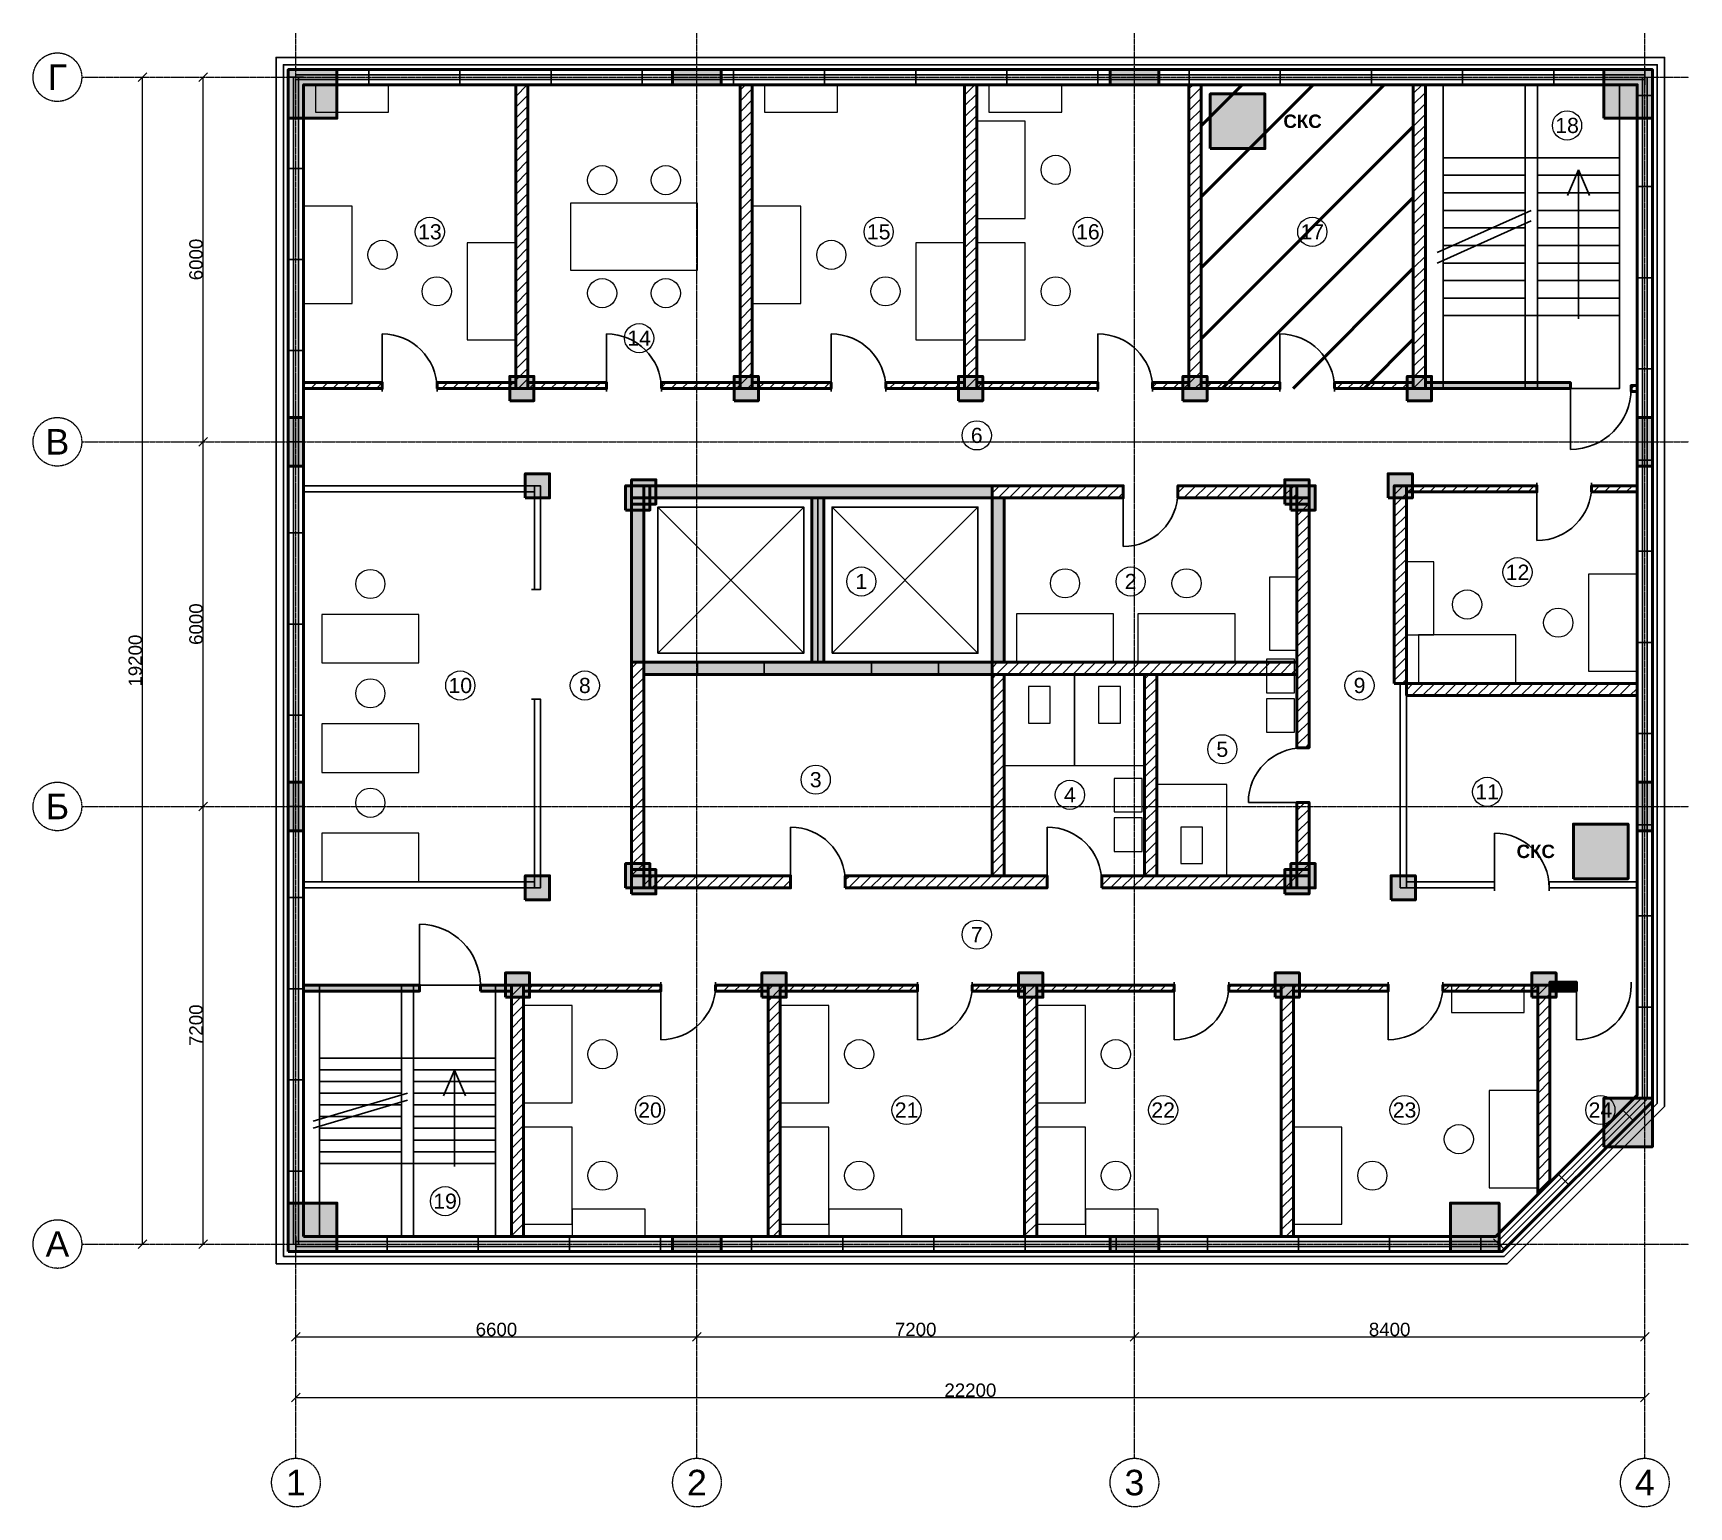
# Model space of a CAD drawing. Header units: millimetres. Extents: x -4325 to 22925, y -4325 to 19925.
import ezdxf
from ezdxf.enums import TextEntityAlignment as Align

# ---------------------------------------------------------------- set-up
doc = ezdxf.new("R2010")
doc.units = ezdxf.units.MM
doc.linetypes.add('CENTER2', pattern=[2.541, 1.587, -0.318, 0.318, -0.318])
for name, color, linetype, lineweight in [('A-ANNO-ROOM', 7, 'CONTINUOUS', 18), ('A-DIMS', 8, 'CONTINUOUS', 13), ('A-DOOR', 3, 'CONTINUOUS', 25), ('A-ELEV', 7, 'CONTINUOUS', 25), ('A-FACADE-PANEL', 8, 'CONTINUOUS', 25), ('A-FURN', 8, 'CONTINUOUS', 18), ('A-GLAZ-RIBBON', 5, 'CONTINUOUS', 25), ('A-GRID', 8, 'CENTER2', 13), ('A-HATCH', 9, 'CONTINUOUS', 9), ('A-OUTLINE', 7, 'CONTINUOUS', 50), ('A-SANI', 8, 'CONTINUOUS', 18), ('A-STAIR', 7, 'CONTINUOUS', 25), ('A-WALL-BLOCK', 9, 'CONTINUOUS', 50), ('A-WALL-GLASS', 4, 'CONTINUOUS', 25), ('A-WALL-RC', 7, 'CONTINUOUS', 50), ('E-SCS-RISER', 1, 'CONTINUOUS', 50), ('E-SERVER-ROOM', 1, 'CONTINUOUS', 50)]:
    doc.layers.add(name, color=color, linetype=linetype, lineweight=lineweight)
doc.styles.add('Arial-Bold', font='arialbd.ttf')
doc.styles.get("Standard").update_dxf_attribs({"font": 'arial.ttf'})

msp = doc.modelspace()

# ---------------------------------------------------------------- hatches: boundary and pattern name
at = {"layer": 'A-HATCH'}
h = msp.add_hatch(dxfattribs=at)
h.set_pattern_fill('ANSI31', scale=40)
h.paths.add_polyline_path([(3618, 14076), (3818, 14076), (3818, 19075), (3818, 19075), (3618, 19075), (3618, 19075)])
h = msp.add_hatch(dxfattribs=at)
h.set_pattern_fill('ANSI31', scale=40)
h.paths.add_polyline_path([(7311, 14076), (7511, 14076), (7511, 19075), (7511, 19075), (7311, 19075), (7311, 19075)])
h = msp.add_hatch(dxfattribs=at)
h.set_pattern_fill('ANSI31', scale=40)
h.paths.add_polyline_path([(11004, 14076), (11204, 14076), (11204, 19075), (11204, 19075), (11004, 19075), (11004, 19075)])
h = msp.add_hatch(dxfattribs=at)
h.set_pattern_fill('ANSI31', scale=40)
h.paths.add_polyline_path([(14697, 14076), (14897, 14076), (14897, 19075), (14897, 19075), (14697, 19075), (14697, 19075)])
h = msp.add_hatch(dxfattribs=at)
h.set_pattern_fill('ANSI31', scale=40)
h.paths.add_polyline_path([(18390, 14076), (18590, 14076), (18590, 19075), (18590, 19075), (18390, 19075), (18390, 19075)])
h = msp.add_hatch(dxfattribs=at)
h.set_pattern_fill('ANSI31', scale=40)
h.paths.add_polyline_path([(125, 14076), (125, 14076), (1422, 14076), (1422, 14176), (125, 14176), (125, 14176)])
h = msp.add_hatch(dxfattribs=at)
h.set_pattern_fill('ANSI31', scale=40)
h.paths.add_polyline_path([(2322, 14076), (3618, 14076), (3618, 14176), (2322, 14176)])
h = msp.add_hatch(dxfattribs=at)
h.set_pattern_fill('ANSI31', scale=40)
h.paths.add_polyline_path([(3818, 14076), (5114, 14076), (5114, 14176), (3818, 14176)])
h = msp.add_hatch(dxfattribs=at)
h.set_pattern_fill('ANSI31', scale=40)
h.paths.add_polyline_path([(6014, 14076), (7311, 14076), (7311, 14176), (6014, 14176)])
h = msp.add_hatch(dxfattribs=at)
h.set_pattern_fill('ANSI31', scale=40)
h.paths.add_polyline_path([(7511, 14076), (8808, 14076), (8808, 14176), (7511, 14176)])
h = msp.add_hatch(dxfattribs=at)
h.set_pattern_fill('ANSI31', scale=40)
h.paths.add_polyline_path([(9708, 14076), (11004, 14076), (11004, 14176), (9708, 14176)])
h = msp.add_hatch(dxfattribs=at)
h.set_pattern_fill('ANSI31', scale=40)
h.paths.add_polyline_path([(11204, 14076), (13200, 14076), (13200, 14176), (11204, 14176)])
h = msp.add_hatch(dxfattribs=at)
h.set_pattern_fill('ANSI31', scale=40)
h.paths.add_polyline_path([(14100, 14076), (14697, 14076), (14697, 14176), (14100, 14176)])
h = msp.add_hatch(dxfattribs=at)
h.set_pattern_fill('ANSI31', scale=40)
h.paths.add_polyline_path([(14897, 14076), (16194, 14076), (16194, 14176), (14897, 14176)])
h = msp.add_hatch(dxfattribs=at)
h.set_pattern_fill('ANSI31', scale=40)
h.paths.add_polyline_path([(17094, 14076), (18390, 14076), (18390, 14176), (17094, 14176)])
h = msp.add_hatch(dxfattribs=at)
h.set_pattern_fill('ANSI31', scale=40)
h.paths.add_polyline_path([(21975, 14026), (22075, 14026), (22075, 14026), (22075, 14126), (22075, 14126), (21975, 14126)])
h = msp.add_hatch(dxfattribs=at)
h.set_pattern_fill('ANSI31', scale=40)
h.paths.add_polyline_path([(11458, 12276), (13616, 12276), (13616, 12476), (11458, 12476)])
h = msp.add_hatch(dxfattribs=at)
h.set_pattern_fill('ANSI31', scale=40)
h.paths.add_polyline_path([(14516, 12276), (16475, 12276), (16475, 12476), (14516, 12476)])
h = msp.add_hatch(dxfattribs=at)
h.set_pattern_fill('ANSI31', scale=40)
h.paths.add_polyline_path([(16475, 8166), (16675, 8166), (16675, 12276), (16475, 12276)])
h = msp.add_hatch(dxfattribs=at)
h.set_pattern_fill('ANSI31', scale=40)
h.paths.add_polyline_path([(18075, 9224), (18275, 9224), (18275, 12476), (18075, 12476)])
h = msp.add_hatch(dxfattribs=at)
h.set_pattern_fill('ANSI31', scale=40)
h.paths.add_polyline_path([(18275, 12376), (20425, 12376), (20425, 12476), (18275, 12476)])
h = msp.add_hatch(dxfattribs=at)
h.set_pattern_fill('ANSI31', scale=40)
h.paths.add_polyline_path([(21325, 12376), (22075, 12376), (22075, 12376), (22075, 12476), (22075, 12476), (21325, 12476)])
h = msp.add_hatch(dxfattribs=at)
h.set_pattern_fill('ANSI31', scale=40)
h.paths.add_polyline_path([(5525, 6061), (5725, 6061), (5725, 9572), (5525, 9572)])
h = msp.add_hatch(dxfattribs=at)
h.set_pattern_fill('ANSI31', scale=40)
h.paths.add_polyline_path([(11458, 9372), (16475, 9372), (16475, 9572), (11458, 9572)])
h = msp.add_hatch(dxfattribs=at)
h.set_pattern_fill('ANSI31', scale=40)
h.paths.add_polyline_path([(11458, 6061), (11658, 6061), (11658, 9372), (11458, 9372)])
h = msp.add_hatch(dxfattribs=at)
h.set_pattern_fill('ANSI31', scale=40)
h.paths.add_polyline_path([(13966, 6061), (14166, 6061), (14166, 9372), (13966, 9372)])
h = msp.add_hatch(dxfattribs=at)
h.set_pattern_fill('ANSI31', scale=40)
h.paths.add_polyline_path([(18275, 9024), (22075, 9024), (22075, 9024), (22075, 9224), (22075, 9224), (18275, 9224)])
h = msp.add_hatch(dxfattribs=at)
h.set_pattern_fill('ANSI31', scale=40)
h.paths.add_polyline_path([(16475, 6061), (16675, 6061), (16675, 7266), (16475, 7266)])
h = msp.add_hatch(dxfattribs=at)
h.set_pattern_fill('ANSI31', scale=40)
h.paths.add_polyline_path([(5725, 5861), (8142, 5861), (8142, 6061), (5725, 6061)])
h = msp.add_hatch(dxfattribs=at)
h.set_pattern_fill('ANSI31', scale=40)
h.paths.add_polyline_path([(9042, 5861), (12362, 5861), (12362, 6061), (9042, 6061)])
h = msp.add_hatch(dxfattribs=at)
h.set_pattern_fill('ANSI31', scale=40)
h.paths.add_polyline_path([(13262, 5861), (16475, 5861), (16475, 6061), (13262, 6061)])
h = msp.add_hatch(dxfattribs=at)
h.set_pattern_fill('ANSI31', scale=40)
h.paths.add_polyline_path([(3547, 125), (3747, 125), (3747, 125), (3747, 4261), (3547, 4261), (3547, 125)])
h = msp.add_hatch(dxfattribs=at)
h.set_pattern_fill('ANSI31', scale=40)
h.paths.add_polyline_path([(3747, 4161), (6008, 4161), (6008, 4261), (3747, 4261)])
h = msp.add_hatch(dxfattribs=at)
h.set_pattern_fill('ANSI31', scale=40)
h.paths.add_polyline_path([(6908, 4161), (7770, 4161), (7770, 4261), (6908, 4261)])
h = msp.add_hatch(dxfattribs=at)
h.set_pattern_fill('ANSI31', scale=40)
h.paths.add_polyline_path([(7770, 125), (7970, 125), (7970, 125), (7970, 4261), (7770, 4261), (7770, 125)])
h = msp.add_hatch(dxfattribs=at)
h.set_pattern_fill('ANSI31', scale=40)
h.paths.add_polyline_path([(7970, 4161), (10232, 4161), (10232, 4261), (7970, 4261)])
h = msp.add_hatch(dxfattribs=at)
h.set_pattern_fill('ANSI31', scale=40)
h.paths.add_polyline_path([(11132, 4161), (11993, 4161), (11993, 4261), (11132, 4261)])
h = msp.add_hatch(dxfattribs=at)
h.set_pattern_fill('ANSI31', scale=40)
h.paths.add_polyline_path([(11993, 125), (12193, 125), (12193, 125), (12193, 4261), (11993, 4261), (11993, 125)])
h = msp.add_hatch(dxfattribs=at)
h.set_pattern_fill('ANSI31', scale=40)
h.paths.add_polyline_path([(12193, 4161), (14454, 4161), (14454, 4261), (12193, 4261)])
h = msp.add_hatch(dxfattribs=at)
h.set_pattern_fill('ANSI31', scale=40)
h.paths.add_polyline_path([(15354, 4161), (16216, 4161), (16216, 4261), (15354, 4261)])
h = msp.add_hatch(dxfattribs=at)
h.set_pattern_fill('ANSI31', scale=40)
h.paths.add_polyline_path([(16216, 125), (16416, 125), (16416, 125), (16416, 4261), (16216, 4261), (16216, 125)])
h = msp.add_hatch(dxfattribs=at)
h.set_pattern_fill('ANSI31', scale=40)
h.paths.add_polyline_path([(16416, 4161), (17978, 4161), (17978, 4261), (16416, 4261)])
h = msp.add_hatch(dxfattribs=at)
h.set_pattern_fill('ANSI31', scale=40)
h.paths.add_polyline_path([(18878, 4161), (20439, 4161), (20439, 4261), (18878, 4261)])
h = msp.add_hatch(dxfattribs=at)
h.set_pattern_fill('ANSI31', scale=40)
h.paths.add_polyline_path([(20639, 1016), (20639, 4261), (20439, 4261), (20439, 816)])
h = msp.add_hatch(dxfattribs=at)
h.set_pattern_fill('ANSI31', scale=40)
h.paths.add_polyline_path([(20639, 4211), (21075, 4211), (21075, 4311), (20639, 4311)])
h = msp.add_hatch(dxfattribs=at)
h.set_pattern_fill('ANSI31', scale=40)
h.paths.add_polyline_path([(20639, 4161), (21075, 4161), (21075, 4261), (20639, 4261)])
at = {"layer": 'A-WALL-RC'}
h = msp.add_hatch(color=7, dxfattribs=at)
h.dxf.hatch_style = 1
h.paths.add_polyline_path([(-125, 18525), (675, 18525), (675, 19325), (-125, 19325)])
h = msp.add_hatch(color=7, dxfattribs=at)
h.dxf.hatch_style = 1
h.paths.add_polyline_path([(6200, 19075), (7000, 19075), (7000, 19325), (6200, 19325)])
h = msp.add_hatch(color=7, dxfattribs=at)
h.dxf.hatch_style = 1
h.paths.add_polyline_path([(13400, 19075), (14200, 19075), (14200, 19325), (13400, 19325)])
h = msp.add_hatch(color=7, dxfattribs=at)
h.dxf.hatch_style = 1
h.paths.add_polyline_path([(21525, 18525), (22325, 18525), (22325, 19325), (21525, 19325)])
h = msp.add_hatch(color=7, dxfattribs=at)
h.dxf.hatch_style = 1
h.paths.add_polyline_path([(3518, 13876), (3918, 13876), (3918, 14276), (3518, 14276)])
h = msp.add_hatch(color=7, dxfattribs=at)
h.dxf.hatch_style = 1
h.paths.add_polyline_path([(7211, 13876), (7611, 13876), (7611, 14276), (7211, 14276)])
h = msp.add_hatch(color=7, dxfattribs=at)
h.dxf.hatch_style = 1
h.paths.add_polyline_path([(10904, 13876), (11304, 13876), (11304, 14276), (10904, 14276)])
h = msp.add_hatch(color=7, dxfattribs=at)
h.dxf.hatch_style = 1
h.paths.add_polyline_path([(14597, 13876), (14997, 13876), (14997, 14276), (14597, 14276)])
h = msp.add_hatch(color=7, dxfattribs=at)
h.dxf.hatch_style = 1
h.paths.add_polyline_path([(18290, 13876), (18690, 13876), (18690, 14276), (18290, 14276)])
h = msp.add_hatch(color=7, dxfattribs=at)
h.dxf.hatch_style = 1
h.paths.add_polyline_path([(18590, 14076), (20975, 14076), (20975, 14176), (18590, 14176)])
h = msp.add_hatch(color=7, dxfattribs=at)
h.dxf.hatch_style = 1
h.paths.add_polyline_path([(-125, 12800), (125, 12800), (125, 13600), (-125, 13600)])
h = msp.add_hatch(color=7, dxfattribs=at)
h.dxf.hatch_style = 1
h.paths.add_polyline_path([(22075, 12800), (22325, 12800), (22325, 13600), (22075, 13600)])
h = msp.add_hatch(color=7, dxfattribs=at)
h.dxf.hatch_style = 1
h.paths.add_polyline_path([(3775, 12276), (4175, 12276), (4175, 12676), (3775, 12676)])
h = msp.add_hatch(color=7, dxfattribs=at)
h.dxf.hatch_style = 1
h.paths.add_polyline_path([(5525, 12176), (5925, 12176), (5925, 12576), (5525, 12576)])
h = msp.add_hatch(color=7, dxfattribs=at)
h.dxf.hatch_style = 1
h.paths.add_polyline_path([(16275, 12176), (16675, 12176), (16675, 12576), (16275, 12576)])
h = msp.add_hatch(color=7, dxfattribs=at)
h.dxf.hatch_style = 1
h.paths.add_polyline_path([(17975, 12276), (18375, 12276), (18375, 12676), (17975, 12676)])
h = msp.add_hatch(color=7, dxfattribs=at)
h.dxf.hatch_style = 1
h.paths.add_polyline_path([(5425, 12076), (5825, 12076), (5825, 12476), (5425, 12476)])
h = msp.add_hatch(color=7, dxfattribs=at)
h.dxf.hatch_style = 1
h.paths.add_polyline_path([(5525, 9572), (5725, 9572), (5725, 12276), (5525, 12276)])
h = msp.add_hatch(color=7, dxfattribs=at)
h.dxf.hatch_style = 1
h.paths.add_polyline_path([(5725, 12276), (11458, 12276), (11458, 12476), (5725, 12476)])
h = msp.add_hatch(color=7, dxfattribs=at)
h.dxf.hatch_style = 1
h.paths.add_polyline_path([(8491, 9572), (8691, 9572), (8691, 12276), (8491, 12276)])
h = msp.add_hatch(color=7, dxfattribs=at)
h.dxf.hatch_style = 1
h.paths.add_polyline_path([(11458, 9572), (11658, 9572), (11658, 12276), (11458, 12276)])
h = msp.add_hatch(color=7, dxfattribs=at)
h.dxf.hatch_style = 1
h.paths.add_polyline_path([(16375, 12076), (16775, 12076), (16775, 12476), (16375, 12476)])
h = msp.add_hatch(color=7, dxfattribs=at)
h.dxf.hatch_style = 1
h.paths.add_polyline_path([(5725, 9372), (11458, 9372), (11458, 9572), (5725, 9572)])
h = msp.add_hatch(color=7, dxfattribs=at)
h.dxf.hatch_style = 1
h.paths.add_polyline_path([(-125, 6800), (125, 6800), (125, 7600), (-125, 7600)])
h = msp.add_hatch(color=7, dxfattribs=at)
h.dxf.hatch_style = 1
h.paths.add_polyline_path([(22075, 6800), (22325, 6800), (22325, 7600), (22075, 7600)])
h = msp.add_hatch(color=7, dxfattribs=at)
h.dxf.hatch_style = 1
h.paths.add_polyline_path([(3775, 5661), (4175, 5661), (4175, 6061), (3775, 6061)])
h = msp.add_hatch(color=7, dxfattribs=at)
h.dxf.hatch_style = 1
h.paths.add_polyline_path([(5425, 5861), (5825, 5861), (5825, 6261), (5425, 6261)])
h = msp.add_hatch(color=7, dxfattribs=at)
h.dxf.hatch_style = 1
h.paths.add_polyline_path([(5525, 5761), (5925, 5761), (5925, 6161), (5525, 6161)])
h = msp.add_hatch(color=7, dxfattribs=at)
h.dxf.hatch_style = 1
h.paths.add_polyline_path([(16275, 5761), (16675, 5761), (16675, 6161), (16275, 6161)])
h = msp.add_hatch(color=7, dxfattribs=at)
h.dxf.hatch_style = 1
h.paths.add_polyline_path([(16375, 5861), (16775, 5861), (16775, 6261), (16375, 6261)])
h = msp.add_hatch(color=7, dxfattribs=at)
h.dxf.hatch_style = 1
h.paths.add_polyline_path([(18025, 5661), (18425, 5661), (18425, 6061), (18025, 6061)])
h = msp.add_hatch(color=7, dxfattribs=at)
h.dxf.hatch_style = 1
h.paths.add_polyline_path([(3447, 4061), (3847, 4061), (3847, 4461), (3447, 4461)])
h = msp.add_hatch(color=7, dxfattribs=at)
h.dxf.hatch_style = 1
h.paths.add_polyline_path([(7670, 4061), (8070, 4061), (8070, 4461), (7670, 4461)])
h = msp.add_hatch(color=7, dxfattribs=at)
h.dxf.hatch_style = 1
h.paths.add_polyline_path([(11893, 4061), (12293, 4061), (12293, 4461), (11893, 4461)])
h = msp.add_hatch(color=7, dxfattribs=at)
h.dxf.hatch_style = 1
h.paths.add_polyline_path([(16116, 4061), (16516, 4061), (16516, 4461), (16116, 4461)])
h = msp.add_hatch(color=7, dxfattribs=at)
h.dxf.hatch_style = 1
h.paths.add_polyline_path([(20339, 4061), (20739, 4061), (20739, 4461), (20339, 4461)])
h = msp.add_hatch(color=7, dxfattribs=at)
h.dxf.hatch_style = 1
h.paths.add_polyline_path([(125, 4161), (125, 4161), (2036, 4161), (2036, 4261), (125, 4261), (125, 4261)])
h = msp.add_hatch(color=7, dxfattribs=at)
h.dxf.hatch_style = 1
h.paths.add_polyline_path([(3036, 4161), (3547, 4161), (3547, 4261), (3036, 4261)])
h = msp.add_hatch(color=7, dxfattribs=at)
h.dxf.hatch_style = 1
h.paths.add_polyline_path([(21525, 1600), (22325, 1600), (22325, 2400), (21525, 2400)])
h = msp.add_hatch(color=7, dxfattribs=at)
h.dxf.hatch_style = 1
h.paths.add_polyline_path([(-125, -125), (675, -125), (675, 675), (-125, 675)])
h = msp.add_hatch(color=7, dxfattribs=at)
h.dxf.hatch_style = 1
h.paths.add_polyline_path([(19000, -125), (19800, -125), (19800, 675), (19000, 675)])
h = msp.add_hatch(color=7, dxfattribs=at)
h.dxf.hatch_style = 1
h.paths.add_polyline_path([(6200, -125), (7000, -125), (7000, 125), (6200, 125)])
h = msp.add_hatch(color=7, dxfattribs=at)
h.dxf.hatch_style = 1
h.paths.add_polyline_path([(13400, -125), (14200, -125), (14200, 125), (13400, 125)])
at = {"layer": 'E-SCS-RISER'}
h = msp.add_hatch(color=7, dxfattribs=at)
h.dxf.hatch_style = 1
h.paths.add_polyline_path([(15047, 18025), (15947, 18025), (15947, 18925), (15047, 18925)])
h = msp.add_hatch(color=7, dxfattribs=at)
h.dxf.hatch_style = 1
h.paths.add_polyline_path([(21025, 6011), (21925, 6011), (21925, 6911), (21025, 6911)])
at = {"layer": 'E-SERVER-ROOM'}
h = msp.add_hatch(dxfattribs=at)
h.set_pattern_fill('ANSI31', scale=260)
h.paths.add_polyline_path([(14897, 14076), (18390, 14076), (18390, 19075), (14897, 19075)])

# ---------------------------------------------------------------- linework, layer by layer
at = {"layer": 'A-ANNO-ROOM'}
for centre in [(20920, 18406), (2205, 16656), (9591, 16656), (13034, 16656), (16727, 16656), (5648, 14906), (11205, 13306), (20105, 11054), (9305, 10902), (13738, 10902), (2705, 9191), (4755, 9191), (17505, 9191), (15246, 8141), (8555, 7641), (12738, 7391), (19605, 7441), (11205, 5091), (5827, 2205), (10050, 2205), (14273, 2205), (18246, 2205), (21469, 2205), (2455, 705)]:
    msp.add_circle(centre, 240, dxfattribs=at)
at = {"layer": 'A-DIMS'}
for p, q in [((-2596, 19129), (-2454, 19271)), ((-2525, 0), (-2525, 19200)), ((-1596, 19129), (-1454, 19271)), ((-1525, 13200), (-1525, 19200)), ((-1596, 13129), (-1454, 13271)), ((-1596, 13129), (-1454, 13271)), ((-1525, 7200), (-1525, 13200)), ((-1596, 7129), (-1454, 7271)), ((-1596, 7129), (-1454, 7271)), ((-1525, 0), (-1525, 7200)), ((-2596, -71), (-2454, 71)), ((-1596, -71), (-1454, 71)), ((-71, -1596), (71, -1454)), ((0, -1525), (6600, -1525)), ((6529, -1596), (6671, -1454)), ((6529, -1596), (6671, -1454)), ((6600, -1525), (13800, -1525)), ((13729, -1596), (13871, -1454)), ((13729, -1596), (13871, -1454)), ((13800, -1525), (22200, -1525)), ((22129, -1596), (22271, -1454)), ((-71, -2596), (71, -2454)), ((0, -2525), (22200, -2525)), ((22129, -2596), (22271, -2454))]:
    msp.add_line(p, q, dxfattribs=at)
at = {"layer": 'A-DOOR'}
for p, q in [((1422, 14076), (1422, 14976)), ((5114, 14076), (5114, 14976)), ((8808, 14076), (8808, 14976)), ((13200, 14076), (13200, 14976)), ((16194, 14076), (16194, 14976)), ((1422, 14026), (1422, 14126)), ((2322, 14026), (2322, 14126)), ((5114, 14026), (5114, 14126)), ((6014, 14026), (6014, 14126)), ((8808, 14026), (8808, 14126)), ((9708, 14026), (9708, 14126)), ((13200, 14026), (13200, 14126)), ((14100, 14026), (14100, 14126)), ((16194, 14026), (16194, 14126)), ((17094, 14026), (17094, 14126)), ((20975, 14026), (20975, 14126)), ((20975, 14076), (20975, 13076)), ((21975, 14026), (21975, 14126)), ((13616, 12276), (13616, 12476)), ((13616, 12376), (13616, 11476)), ((14516, 12276), (14516, 12476)), ((20425, 12426), (20425, 12526)), ((20425, 12476), (20425, 11576)), ((21325, 12426), (21325, 12526)), ((3875, 10768), (3975, 10768)), ((6608, 9372), (6608, 9572)), ((7708, 9372), (7708, 9572)), ((9475, 9372), (9475, 9572)), ((10575, 9372), (10575, 9572)), ((3875, 8968), (3975, 8968)), ((16475, 8166), (16675, 8166)), ((16575, 7266), (15675, 7266)), ((16475, 7266), (16675, 7266)), ((8142, 5961), (8142, 6861)), ((12362, 5961), (12362, 6861)), ((19725, 5861), (19725, 6761)), ((8142, 5861), (8142, 6061)), ((9042, 5861), (9042, 6061)), ((12362, 5861), (12362, 6061)), ((13262, 5861), (13262, 6061)), ((19725, 5811), (19725, 5911)), ((20625, 5811), (20625, 5911)), ((2036, 4261), (2036, 5261)), ((2036, 4211), (2036, 4311)), ((3036, 4211), (3036, 4311)), ((6008, 4211), (6008, 4311)), ((6008, 4261), (6008, 3361)), ((6908, 4211), (6908, 4311)), ((10232, 4211), (10232, 4311)), ((10232, 4261), (10232, 3361)), ((11132, 4211), (11132, 4311)), ((14454, 4211), (14454, 4311)), ((14454, 4261), (14454, 3361)), ((15354, 4211), (15354, 4311)), ((17978, 4211), (17978, 4311)), ((17978, 4261), (17978, 3361)), ((18878, 4211), (18878, 4311)), ((21075, 4211), (21075, 4311)), ((21075, 4261), (21075, 3361)), ((21975, 4211), (21975, 4311))]:
    msp.add_line(p, q, dxfattribs=at)
for centre, radius, start, end in [((1422, 14076), 900, 0, 90), ((5114, 14076), 900, 0, 90), ((8808, 14076), 900, 0, 90), ((13200, 14076), 900, 0, 90), ((16194, 14076), 900, 0, 90), ((20975, 14076), 1000, -90, 0), ((13616, 12376), 900, -90, 0), ((20425, 12476), 900, -90, 0), ((16575, 7266), 900, 90, 180), ((8142, 5961), 900, 0, 90), ((12362, 5961), 900, 0, 90), ((19725, 5861), 900, 0, 90), ((2036, 4261), 1000, 0, 90), ((6008, 4261), 900, -90, 0), ((10232, 4261), 900, -90, 0), ((14454, 4261), 900, -90, 0), ((17978, 4261), 900, -90, 0), ((21075, 4261), 900, -90, 0)]:
    msp.add_arc(centre, radius, start, end, dxfattribs=at)
at = {"layer": 'A-ELEV'}
for p, q in [((8592, 9572), (8592, 12276)), ((5958, 9722), (8358, 12126)), ((5958, 12126), (8358, 9722)), ((8825, 9722), (11225, 12126)), ((8825, 12126), (11225, 9722))]:
    msp.add_line(p, q, dxfattribs=at)
for points in [[(5958, 9722), (8358, 9722), (8358, 12126), (5958, 12126)], [(8825, 9722), (11225, 9722), (11225, 12126), (8825, 12126)]]:
    msp.add_lwpolyline(points, close=True, dxfattribs=at)
at = {"layer": 'A-FACADE-PANEL'}
for points in [[(-325, -325), (19935, -325), (22525, 2265), (22525, 19525), (-325, 19525)], [(-205, -205), (19885, -205), (22405, 2315), (22405, 19405), (-205, 19405)]]:
    msp.add_lwpolyline(points, close=True, dxfattribs=at)
at = {"layer": 'A-FURN'}
for points in [[(325, 18625), (1525, 18625), (1525, 19075), (325, 19075)], [(7711, 18625), (8911, 18625), (8911, 19075), (7711, 19075)], [(11404, 18625), (12604, 18625), (12604, 19075), (11404, 19075)], [(11204, 16876), (12004, 16876), (12004, 18476), (11204, 18476)], [(125, 15476), (925, 15476), (925, 17076), (125, 17076)], [(4518, 16026), (6611, 16026), (6611, 17126), (4518, 17126)], [(7511, 15476), (8311, 15476), (8311, 17076), (7511, 17076)], [(2818, 14876), (3618, 14876), (3618, 16476), (2818, 16476)], [(10204, 14876), (11004, 14876), (11004, 16476), (10204, 16476)], [(11204, 14876), (12004, 14876), (12004, 16476), (11204, 16476)], [(18275, 10024), (18725, 10024), (18725, 11224), (18275, 11224)], [(16025, 9772), (16475, 9772), (16475, 10972), (16025, 10972)], [(21275, 9424), (22075, 9424), (22075, 11024), (21275, 11024)], [(425, 9561), (2025, 9561), (2025, 10361), (425, 10361)], [(11858, 9572), (13458, 9572), (13458, 10372), (11858, 10372)], [(13858, 9572), (15458, 9572), (15458, 10372), (13858, 10372)], [(18475, 9224), (20075, 9224), (20075, 10024), (18475, 10024)], [(425, 7761), (2025, 7761), (2025, 8561), (425, 8561)], [(425, 5961), (2025, 5961), (2025, 6761), (425, 6761)], [(19016, 3811), (20216, 3811), (20216, 4261), (19016, 4261)], [(3747, 2325), (4547, 2325), (4547, 3925), (3747, 3925)], [(7970, 2325), (8770, 2325), (8770, 3925), (7970, 3925)], [(12193, 2325), (12993, 2325), (12993, 3925), (12193, 3925)], [(19639, 925), (20439, 925), (20439, 2525), (19639, 2525)], [(3747, 325), (4547, 325), (4547, 1925), (3747, 1925)], [(7970, 325), (8770, 325), (8770, 1925), (7970, 1925)], [(12193, 325), (12993, 325), (12993, 1925), (12193, 1925)], [(16416, 325), (17216, 325), (17216, 1925), (16416, 1925)], [(4547, 125), (5747, 125), (5747, 575), (4547, 575)], [(8770, 125), (9970, 125), (9970, 575), (8770, 575)], [(12993, 125), (14193, 125), (14193, 575), (12993, 575)]]:
    msp.add_lwpolyline(points, close=True, dxfattribs=at)
for centre in [(5041, 17506), (6088, 17506), (12504, 17676), (1425, 16276), (8811, 16276), (2318, 15676), (5041, 15646), (6088, 15646), (9704, 15676), (12504, 15676), (1225, 10861), (12658, 10872), (14658, 10872), (19275, 10524), (20775, 10224), (1225, 9061), (1225, 7261), (5047, 3125), (9270, 3125), (13493, 3125), (19139, 1725), (5047, 1125), (9270, 1125), (13493, 1125), (17716, 1125)]:
    msp.add_circle(centre, 240, dxfattribs=at)
at = {"layer": 'A-GLAZ-RIBBON'}
for p, q in [((125, 19200), (-125, 19200)), ((-40, 19200), (-40, 0)), ((22200, 19240), (0, 19240)), ((22200, 19160), (0, 19160)), ((40, 19200), (40, 0)), ((1200, 19075), (1200, 19325)), ((2700, 19075), (2700, 19325)), ((4200, 19075), (4200, 19325)), ((5700, 19075), (5700, 19325)), ((7200, 19075), (7200, 19325)), ((8700, 19075), (8700, 19325)), ((10200, 19075), (10200, 19325)), ((11700, 19075), (11700, 19325)), ((13200, 19075), (13200, 19325)), ((14700, 19075), (14700, 19325)), ((16200, 19075), (16200, 19325)), ((17700, 19075), (17700, 19325)), ((19200, 19075), (19200, 19325)), ((20700, 19075), (20700, 19325)), ((22160, 2400), (22160, 19200)), ((22200, 19075), (22200, 19325)), ((22240, 2400), (22240, 19200)), ((22075, 18900), (22325, 18900)), ((125, 17700), (-125, 17700)), ((22075, 17400), (22325, 17400)), ((125, 16200), (-125, 16200)), ((22075, 15900), (22325, 15900)), ((125, 14700), (-125, 14700)), ((22075, 14400), (22325, 14400)), ((125, 13200), (-125, 13200)), ((22075, 12900), (22325, 12900)), ((125, 11700), (-125, 11700)), ((22075, 11400), (22325, 11400)), ((125, 10200), (-125, 10200)), ((22075, 9900), (22325, 9900)), ((125, 8700), (-125, 8700)), ((22075, 8400), (22325, 8400)), ((125, 7200), (-125, 7200)), ((22075, 6900), (22325, 6900)), ((125, 5700), (-125, 5700)), ((22075, 5400), (22325, 5400)), ((125, 4200), (-125, 4200)), ((22075, 3900), (22325, 3900)), ((125, 2700), (-125, 2700)), ((19772, 28), (22172, 2428)), ((19828, -28), (22228, 2372)), ((21833, 2210), (22010, 2033)), ((22075, 2400), (22325, 2400)), ((125, 1200), (-125, 1200)), ((20772, 1149), (20949, 972)), ((0, 125), (0, -125)), ((0, 40), (19800, 40)), ((1500, 125), (1500, -125)), ((3000, 125), (3000, -125)), ((4500, 125), (4500, -125)), ((6000, 125), (6000, -125)), ((7500, 125), (7500, -125)), ((9000, 125), (9000, -125)), ((10500, 125), (10500, -125)), ((12000, 125), (12000, -125)), ((13500, 125), (13500, -125)), ((15000, 125), (15000, -125)), ((16500, 125), (16500, -125)), ((18000, 125), (18000, -125)), ((19500, 125), (19500, -125)), ((19712, 88), (19888, -88)), ((0, -40), (19800, -40))]:
    msp.add_line(p, q, dxfattribs=at)
at = {"layer": 'A-GRID'}
for p, q in [((0, -3525), (0, 19925)), ((6600, -3525), (6600, 19925)), ((13800, -3525), (13800, 19925)), ((22200, -3525), (22200, 19925)), ((-3525, 19200), (22925, 19200)), ((-3525, 13200), (22925, 13200)), ((-3525, 7200), (22925, 7200)), ((-3525, 0), (22925, 0))]:
    msp.add_line(p, q, dxfattribs=at)
for centre in [(-3925, 19200), (-3925, 13200), (-3925, 7200), (-3925, 0), (0, -3925), (6600, -3925), (13800, -3925), (22200, -3925)]:
    msp.add_circle(centre, 400, dxfattribs=at)
at = {"layer": 'A-OUTLINE'}
for points in [[(-125, -125), (19852, -125), (22325, 2348), (22325, 19325), (-125, 19325)], [(125, 125), (19748, 125), (22075, 2452), (22075, 19075), (125, 19075)]]:
    msp.add_lwpolyline(points, close=True, dxfattribs=at)
at = {"layer": 'A-SANI'}
for points in [[(15975, 9072), (16435, 9072), (16435, 9622), (15975, 9622)], [(11658, 7872), (12812, 7872), (12812, 9372), (11658, 9372)], [(12812, 7872), (13966, 7872), (13966, 9372), (12812, 9372)], [(12055, 8572), (12415, 8572), (12415, 9172), (12055, 9172)], [(13209, 8572), (13569, 8572), (13569, 9172), (13209, 9172)], [(15975, 8422), (16435, 8422), (16435, 8972), (15975, 8972)], [(13466, 7111), (13926, 7111), (13926, 7661), (13466, 7661)], [(14166, 6061), (15320, 6061), (15320, 7561), (14166, 7561)], [(13466, 6461), (13926, 6461), (13926, 7011), (13466, 7011)], [(14563, 6261), (14923, 6261), (14923, 6861), (14563, 6861)]]:
    msp.add_lwpolyline(points, close=True, dxfattribs=at)
at = {"layer": 'A-STAIR'}
for p, q in [((18882, 17875), (20232, 17875)), ((18882, 17875), (21782, 17875)), ((20432, 17875), (21782, 17875)), ((18882, 17586), (20232, 17586)), ((20432, 17586), (21782, 17586)), ((21108, 17675), (20928, 17255)), ((21108, 15226), (21108, 17675)), ((21108, 17675), (21288, 17255)), ((18882, 17297), (20232, 17297)), ((20432, 17297), (21782, 17297)), ((18782, 16316), (20332, 17009)), ((18882, 17009), (20232, 17009)), ((20432, 17009), (21782, 17009)), ((18782, 16142), (20332, 16835)), ((18882, 16720), (20232, 16720)), ((20432, 16720), (21782, 16720)), ((18882, 16431), (20232, 16431)), ((20432, 16431), (21782, 16431)), ((18882, 16142), (20232, 16142)), ((20432, 16142), (21782, 16142)), ((18882, 15854), (20232, 15854)), ((20432, 15854), (21782, 15854)), ((18882, 15565), (20232, 15565)), ((20432, 15565), (21782, 15565)), ((18882, 15276), (21782, 15276)), ((386, 3061), (1736, 3061)), ((386, 3061), (3286, 3061)), ((1936, 3061), (3286, 3061)), ((386, 2868), (1736, 2868)), ((1936, 2868), (3286, 2868)), ((2611, 2861), (2431, 2441)), ((2611, 1275), (2611, 2861)), ((2611, 2861), (2791, 2441)), ((286, 2019), (1836, 2482)), ((386, 2675), (1736, 2675)), ((386, 2482), (1736, 2482)), ((1936, 2675), (3286, 2675)), ((1936, 2482), (3286, 2482)), ((286, 1904), (1836, 2367)), ((386, 2289), (1736, 2289)), ((1936, 2289), (3286, 2289)), ((386, 2097), (1736, 2097)), ((1936, 2097), (3286, 2097)), ((386, 1904), (1736, 1904)), ((386, 1711), (1736, 1711)), ((1936, 1904), (3286, 1904)), ((1936, 1711), (3286, 1711)), ((386, 1518), (1736, 1518)), ((1936, 1518), (3286, 1518)), ((386, 1325), (3286, 1325))]:
    msp.add_line(p, q, dxfattribs=at)
for points in [[(18882, 14076), (20232, 14076), (20232, 19075), (18882, 19075)], [(20232, 14076), (20432, 14076), (20432, 19075), (20232, 19075)], [(20432, 14076), (21782, 14076), (21782, 19075), (20432, 19075)], [(386, 125), (1736, 125), (1736, 4261), (386, 4261)], [(1736, 125), (1936, 125), (1936, 4261), (1736, 4261)], [(1936, 125), (3286, 125), (3286, 4261), (1936, 4261)]]:
    msp.add_lwpolyline(points, close=True, dxfattribs=at)
at = {"layer": 'A-WALL-BLOCK'}
for points in [[(3618, 14076), (3818, 14076), (3818, 19075), (3818, 19075), (3618, 19075), (3618, 19075)], [(7311, 14076), (7511, 14076), (7511, 19075), (7511, 19075), (7311, 19075), (7311, 19075)], [(11004, 14076), (11204, 14076), (11204, 19075), (11204, 19075), (11004, 19075), (11004, 19075)], [(14697, 14076), (14897, 14076), (14897, 19075), (14897, 19075), (14697, 19075), (14697, 19075)], [(18390, 14076), (18590, 14076), (18590, 19075), (18590, 19075), (18390, 19075), (18390, 19075)], [(125, 14076), (125, 14076), (1422, 14076), (1422, 14176), (125, 14176), (125, 14176)], [(2322, 14076), (3618, 14076), (3618, 14176), (2322, 14176)], [(3818, 14076), (5114, 14076), (5114, 14176), (3818, 14176)], [(6014, 14076), (7311, 14076), (7311, 14176), (6014, 14176)], [(7511, 14076), (8808, 14076), (8808, 14176), (7511, 14176)], [(9708, 14076), (11004, 14076), (11004, 14176), (9708, 14176)], [(11204, 14076), (13200, 14076), (13200, 14176), (11204, 14176)], [(14100, 14076), (14697, 14076), (14697, 14176), (14100, 14176)], [(14897, 14076), (16194, 14076), (16194, 14176), (14897, 14176)], [(17094, 14076), (18390, 14076), (18390, 14176), (17094, 14176)], [(21975, 14026), (22075, 14026), (22075, 14026), (22075, 14126), (22075, 14126), (21975, 14126)], [(11458, 12276), (13616, 12276), (13616, 12476), (11458, 12476)], [(14516, 12276), (16475, 12276), (16475, 12476), (14516, 12476)], [(16475, 8166), (16675, 8166), (16675, 12276), (16475, 12276)], [(18075, 9224), (18275, 9224), (18275, 12476), (18075, 12476)], [(18275, 12376), (20425, 12376), (20425, 12476), (18275, 12476)], [(21325, 12376), (22075, 12376), (22075, 12376), (22075, 12476), (22075, 12476), (21325, 12476)], [(5525, 6061), (5725, 6061), (5725, 9572), (5525, 9572)], [(11458, 9372), (16475, 9372), (16475, 9572), (11458, 9572)], [(11458, 6061), (11658, 6061), (11658, 9372), (11458, 9372)], [(13966, 6061), (14166, 6061), (14166, 9372), (13966, 9372)], [(18275, 9024), (22075, 9024), (22075, 9024), (22075, 9224), (22075, 9224), (18275, 9224)], [(16475, 6061), (16675, 6061), (16675, 7266), (16475, 7266)], [(5725, 5861), (8142, 5861), (8142, 6061), (5725, 6061)], [(9042, 5861), (12362, 5861), (12362, 6061), (9042, 6061)], [(13262, 5861), (16475, 5861), (16475, 6061), (13262, 6061)], [(3547, 125), (3747, 125), (3747, 125), (3747, 4261), (3547, 4261), (3547, 125)], [(3747, 4161), (6008, 4161), (6008, 4261), (3747, 4261)], [(6908, 4161), (7770, 4161), (7770, 4261), (6908, 4261)], [(7770, 125), (7970, 125), (7970, 125), (7970, 4261), (7770, 4261), (7770, 125)], [(7970, 4161), (10232, 4161), (10232, 4261), (7970, 4261)], [(11132, 4161), (11993, 4161), (11993, 4261), (11132, 4261)], [(11993, 125), (12193, 125), (12193, 125), (12193, 4261), (11993, 4261), (11993, 125)], [(12193, 4161), (14454, 4161), (14454, 4261), (12193, 4261)], [(15354, 4161), (16216, 4161), (16216, 4261), (15354, 4261)], [(16216, 125), (16416, 125), (16416, 125), (16416, 4261), (16216, 4261), (16216, 125)], [(16416, 4161), (17978, 4161), (17978, 4261), (16416, 4261)], [(18878, 4161), (20439, 4161), (20439, 4261), (18878, 4261)], [(20639, 1016), (20639, 4261), (20439, 4261), (20439, 816)], [(20639, 4211), (21075, 4211), (21075, 4311), (20639, 4311)], [(20639, 4161), (21075, 4161), (21075, 4261), (20639, 4261)]]:
    msp.add_lwpolyline(points, close=True, dxfattribs=at)
at = {"layer": 'A-WALL-GLASS'}
for points in [[(125, 12376), (125, 12376), (3925, 12376), (3925, 12476), (125, 12476), (125, 12476)], [(3925, 10768), (4025, 10768), (4025, 12476), (3925, 12476)], [(18175, 5861), (18275, 5861), (18275, 9224), (18175, 9224)], [(3925, 5861), (4025, 5861), (4025, 8968), (3925, 8968)], [(125, 5861), (125, 5861), (3925, 5861), (3925, 5961), (125, 5961), (125, 5961)], [(18275, 5861), (19725, 5861), (19725, 5961), (18275, 5961)], [(20625, 5861), (22075, 5861), (22075, 5861), (22075, 5961), (22075, 5961), (20625, 5961)]]:
    msp.add_lwpolyline(points, close=True, dxfattribs=at)
at = {"layer": 'A-WALL-RC'}
for points in [[(-125, 18525), (675, 18525), (675, 19325), (-125, 19325)], [(6200, 19075), (7000, 19075), (7000, 19325), (6200, 19325)], [(13400, 19075), (14200, 19075), (14200, 19325), (13400, 19325)], [(21525, 18525), (22325, 18525), (22325, 19325), (21525, 19325)], [(3518, 13876), (3918, 13876), (3918, 14276), (3518, 14276)], [(7211, 13876), (7611, 13876), (7611, 14276), (7211, 14276)], [(10904, 13876), (11304, 13876), (11304, 14276), (10904, 14276)], [(14597, 13876), (14997, 13876), (14997, 14276), (14597, 14276)], [(18290, 13876), (18690, 13876), (18690, 14276), (18290, 14276)], [(18590, 14076), (20975, 14076), (20975, 14176), (18590, 14176)], [(-125, 12800), (125, 12800), (125, 13600), (-125, 13600)], [(22075, 12800), (22325, 12800), (22325, 13600), (22075, 13600)], [(3775, 12276), (4175, 12276), (4175, 12676), (3775, 12676)], [(5525, 12176), (5925, 12176), (5925, 12576), (5525, 12576)], [(16275, 12176), (16675, 12176), (16675, 12576), (16275, 12576)], [(17975, 12276), (18375, 12276), (18375, 12676), (17975, 12676)], [(5425, 12076), (5825, 12076), (5825, 12476), (5425, 12476)], [(5525, 9572), (5725, 9572), (5725, 12276), (5525, 12276)], [(5725, 12276), (11458, 12276), (11458, 12476), (5725, 12476)], [(8491, 9572), (8691, 9572), (8691, 12276), (8491, 12276)], [(11458, 9572), (11658, 9572), (11658, 12276), (11458, 12276)], [(16375, 12076), (16775, 12076), (16775, 12476), (16375, 12476)], [(5725, 9372), (11458, 9372), (11458, 9572), (5725, 9572)], [(-125, 6800), (125, 6800), (125, 7600), (-125, 7600)], [(22075, 6800), (22325, 6800), (22325, 7600), (22075, 7600)], [(3775, 5661), (4175, 5661), (4175, 6061), (3775, 6061)], [(5425, 5861), (5825, 5861), (5825, 6261), (5425, 6261)], [(5525, 5761), (5925, 5761), (5925, 6161), (5525, 6161)], [(16275, 5761), (16675, 5761), (16675, 6161), (16275, 6161)], [(16375, 5861), (16775, 5861), (16775, 6261), (16375, 6261)], [(18025, 5661), (18425, 5661), (18425, 6061), (18025, 6061)], [(3447, 4061), (3847, 4061), (3847, 4461), (3447, 4461)], [(7670, 4061), (8070, 4061), (8070, 4461), (7670, 4461)], [(11893, 4061), (12293, 4061), (12293, 4461), (11893, 4461)], [(16116, 4061), (16516, 4061), (16516, 4461), (16116, 4461)], [(20339, 4061), (20739, 4061), (20739, 4461), (20339, 4461)], [(125, 4161), (125, 4161), (2036, 4161), (2036, 4261), (125, 4261), (125, 4261)], [(3036, 4161), (3547, 4161), (3547, 4261), (3036, 4261)], [(21525, 1600), (22325, 1600), (22325, 2400), (21525, 2400)], [(-125, -125), (675, -125), (675, 675), (-125, 675)], [(19000, -125), (19800, -125), (19800, 675), (19000, 675)], [(6200, -125), (7000, -125), (7000, 125), (6200, 125)], [(13400, -125), (14200, -125), (14200, 125), (13400, 125)]]:
    msp.add_lwpolyline(points, close=True, dxfattribs=at)
at = {"layer": 'E-SCS-RISER'}
for points in [[(15047, 18025), (15947, 18025), (15947, 18925), (15047, 18925)], [(21025, 6011), (21925, 6011), (21925, 6911), (21025, 6911)]]:
    msp.add_lwpolyline(points, close=True, dxfattribs=at)

# ---------------------------------------------------------------- texts
at = {"layer": 'A-ANNO-ROOM'}
for s, p in [('18', (20920, 18406)), ('13', (2205, 16656)), ('15', (9591, 16656)), ('16', (13034, 16656)), ('17', (16727, 16656)), ('14', (5648, 14906)), ('6', (11205, 13306)), ('12', (20105, 11054)), ('1', (9305, 10902)), ('2', (13738, 10902)), ('10', (2705, 9191)), ('8', (4755, 9191)), ('9', (17505, 9191)), ('5', (15246, 8141)), ('3', (8555, 7641)), ('4', (12738, 7391)), ('11', (19605, 7441)), ('7', (11205, 5091)), ('20', (5827, 2205)), ('21', (10050, 2205)), ('22', (14273, 2205)), ('23', (18246, 2205)), ('24', (21469, 2205)), ('19', (2455, 705))]:
    msp.add_text(s, height=250, dxfattribs=at).set_placement(p, align=Align.MIDDLE_CENTER)
at = {"layer": 'A-DIMS'}
for s, p in [('6000', (-1645, 16200)), ('6000', (-1645, 10200)), ('19200', (-2645, 9600)), ('7200', (-1645, 3600))]:
    msp.add_text(s, height=220, rotation=90, dxfattribs=at).set_placement(p, align=Align.MIDDLE_CENTER)
for s, p in [('6600', (3300, -1405)), ('7200', (10200, -1405)), ('8400', (18000, -1405)), ('22200', (11100, -2405))]:
    msp.add_text(s, height=220, dxfattribs=at).set_placement(p, align=Align.MIDDLE_CENTER)
at = {"layer": 'A-GRID'}
for s, p in [('Г', (-3925, 19200)), ('В', (-3925, 13200)), ('Б', (-3925, 7200)), ('А', (-3925, 0)), ('1', (0, -3925)), ('2', (6600, -3925)), ('3', (13800, -3925)), ('4', (22200, -3925))]:
    msp.add_text(s, height=420, dxfattribs=at).set_placement(p, align=Align.MIDDLE_CENTER)
at = {"layer": 'E-SCS-RISER', "style": 'Arial-Bold'}
for p in [(16567, 18475), (20405, 6461)]:
    msp.add_text('СКС', height=220, dxfattribs=at).set_placement(p, align=Align.MIDDLE_CENTER)

doc.saveas('drawing.dxf')
